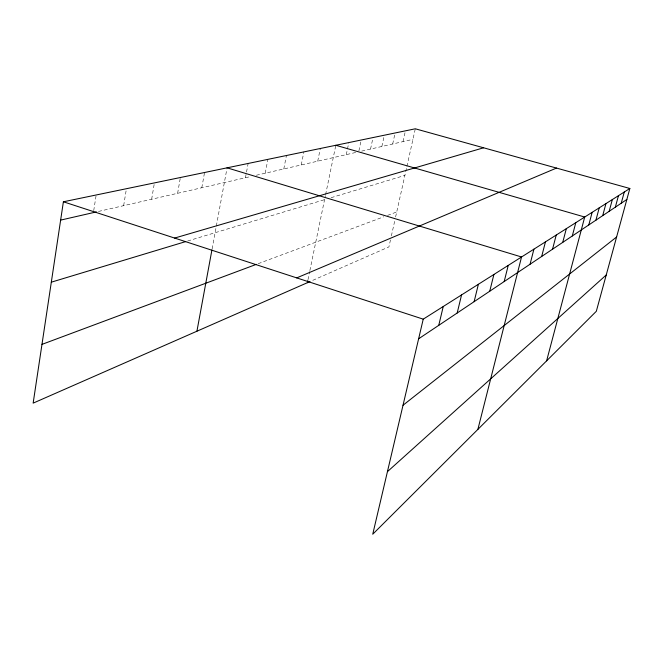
<?xml version="1.0" encoding="UTF-8"?>
<svg xmlns="http://www.w3.org/2000/svg" width="663" height="663" viewBox="0 0 663 663"><rect width="100%" height="100%" fill="white"/><g stroke="black" fill="none" stroke-linecap="round" stroke-linejoin="round"><path stroke-width="0.5" stroke-dasharray="3.31 2.49" d="M93.723 210.635L96.027 195.966M123.658 205.663L126.434 188.715M151.645 199.248L154.413 182.905M177.626 193.289L180.386 177.518M201.801 187.753L204.544 172.504M212.119 248.882L227.077 167.83M245.451 177.742L246.354 172.985M246.528 172.032L248.153 163.463M265.217 173.209L267.893 159.369M283.789 168.957L286.433 155.523M301.251 164.954L303.869 151.902M317.718 161.175L320.304 148.495M307.988 279.678L309.662 271.573M309.87 270.554L325.384 195.651M325.591 194.657L335.818 145.28M346.293 154.628L348.821 142.578M358.915 150.799L360.788 141.973M370.551 149.067L373.02 137.556M381.863 146.473L384.308 135.219M392.678 143.995L395.098 132.981M403.029 141.625L405.416 130.843M390.474 239.907L388.916 246.901L311.784 280.772M391.369 235.92L394.717 220.945M395.604 216.95L406.684 167.391M406.908 166.388L415.311 128.788M258.189 263.675L383.744 216.801M387.54 215.392L396.723 211.961M187.637 241.009L326.428 199.091M331.119 197.682L404.894 175.397M98.456 211.439L250.39 176.607M256.324 175.247L355.84 152.44M361.666 151.106L412.95 139.346"/><path stroke-width="0.99" d="M629.85 188.483L423.234 319.16L372.747 534.212L596.319 311.295L629.85 188.483L415.311 128.788L63.391 201.784L33.15 403.137L310.011 281.551M196.928 331.21L211.936 249.893M307.359 282.711L307.773 280.689M438.757 325.334L443.249 306.505M457.188 313.002L461.564 294.919M474.128 301.665L478.388 284.278M489.742 291.214L493.902 274.465M504.187 281.551L508.239 265.399M477.882 429.384L521.541 256.979L227.077 167.83M530.06 264.239L533.914 249.155M541.688 256.457L545.45 241.862M552.552 249.189L556.224 235.042M562.738 242.376L566.326 228.66M572.293 235.978L575.799 222.669M546.619 360.846L584.708 217.025L335.818 145.28M588.794 224.939L592.15 212.326M595.929 220.166L599.219 207.851M602.708 215.624L605.941 203.599M609.173 211.298L612.347 199.546M615.339 207.171L618.455 195.684M621.223 203.234L624.281 192.005M387.432 471.658L606.222 274.996M403.021 405.25L616.607 236.989M418.618 338.81L626.85 199.472M296.709 277.896L556.497 168.071M41.976 344.379L256.316 264.371M51.316 282.173L185.706 241.589M174.618 238.067L483.6 147.791M60.64 220.108L96.442 211.903M63.391 201.784L423.234 319.16"/></g></svg>
